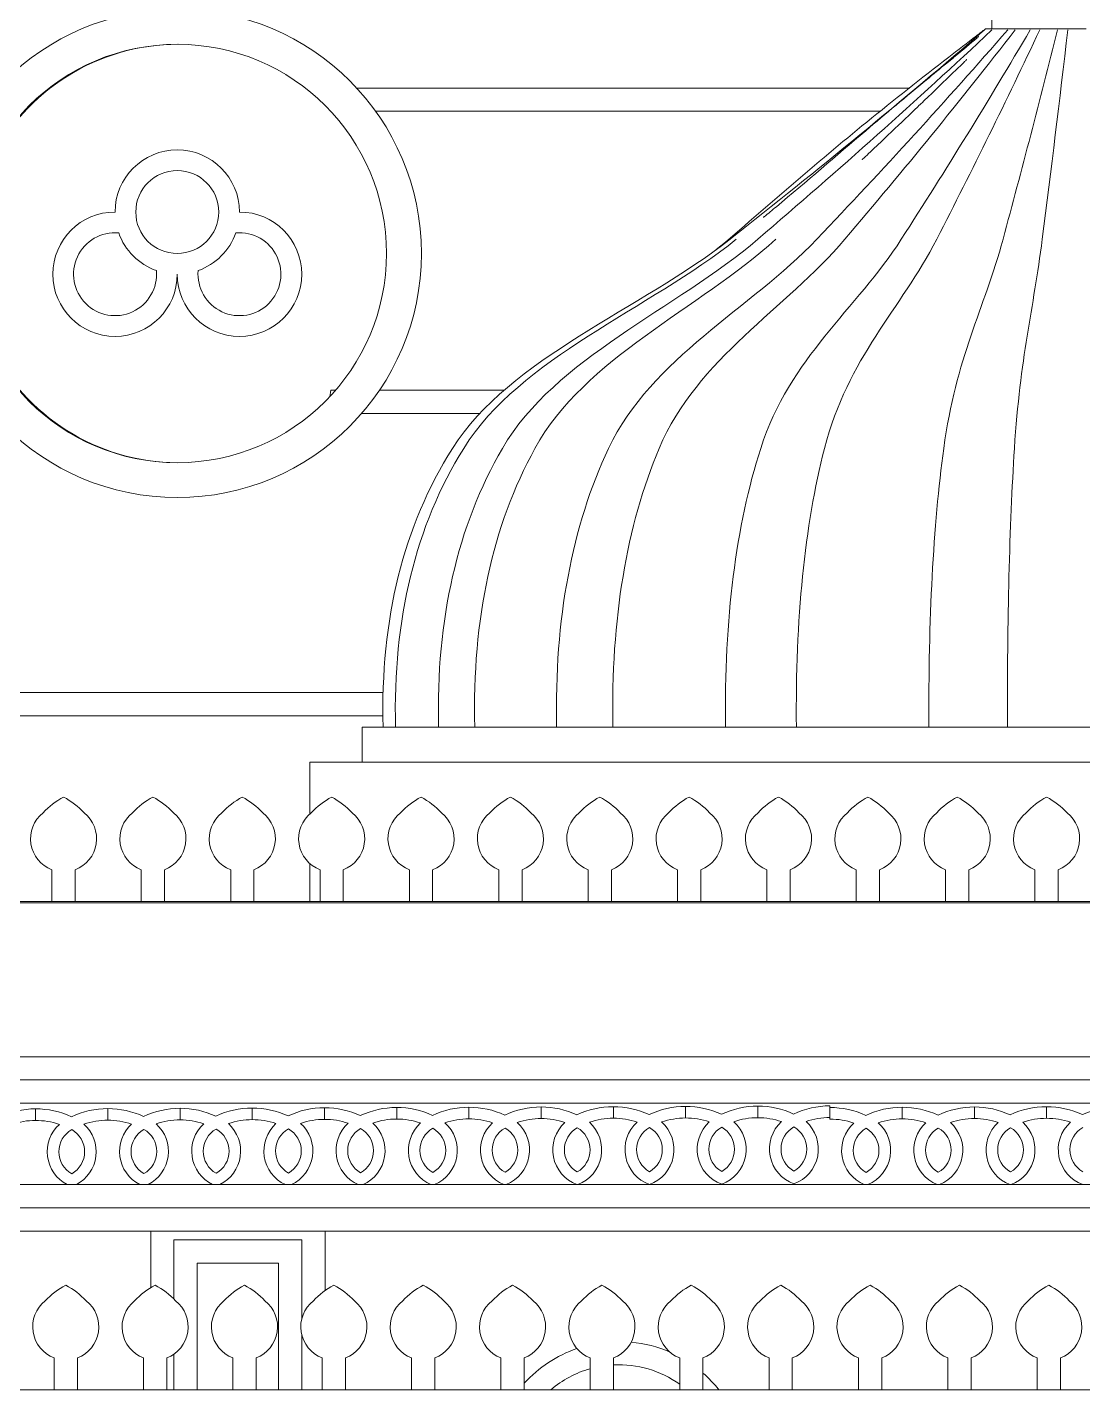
# Model space of a CAD drawing. Header units: inches. Extents: x -6210 to 141093, y -2740 to 21225.
# Drawn here: x 93671.2 to 93762, y 3374.3 to 3491.6 of the extents above; entities that cross this region are included whole.
import ezdxf

# ---------------------------------------------------------------- set-up
doc = ezdxf.new("R2010")
doc.units = ezdxf.units.IN
doc.header["$LTSCALE"] = 100
doc.header["$MEASUREMENT"] = 0
doc.layers.add('car area', color=53, linetype='Continuous')

msp = doc.modelspace()

# ---------------------------------------------------------------- linework, layer by layer
at = {"layer": 'car area', "linetype": 'Continuous', "lineweight": 0, "extrusion": (0, 1, 0)}
for p, q in [((93754.13917, 3491.43662), (93754.13917, 3540.52874)), ((93747.04126, 3486.33662), (93699.5203, 3486.33662)), ((93744.53467, 3484.33662), (93701.14832, 3484.33662)), ((93697.19144, 3459.77329), (93697.29377, 3460.33662)), ((93697.69926, 3460.33662), (93697.29377, 3460.33662)), ((93712.19358, 3460.33662), (93701.47179, 3460.33662)), ((93710.10094, 3458.33662), (93699.93583, 3458.33662)), ((93701.78582, 3434.33662), (93582.28068, 3434.33662)), ((93701.76835, 3432.33662), (93582.28068, 3432.33662)), ((93822.98603, 3431.33662), (93699.98603, 3431.33662)), ((93699.98603, 3428.33662), (93699.98603, 3431.33662)), ((93827.48603, 3428.33662), (93695.48603, 3428.33662)), ((93695.48603, 3423.88286), (93695.48603, 3428.33662)), ((93673.29853, 3416.33694), (93673.29853, 3419.08254)), ((93675.29853, 3419.08254), (93675.29853, 3416.33694)), ((93680.98603, 3416.33682), (93680.98603, 3419.08243)), ((93682.98603, 3419.08243), (93682.98603, 3416.33683)), ((93688.67353, 3416.33695), (93688.67353, 3419.08256)), ((93690.67353, 3419.08256), (93690.67353, 3416.33695)), ((93695.48603, 3416.33662), (93695.48603, 3419.60675)), ((93696.36103, 3416.33707), (93696.36103, 3419.08268)), ((93698.36103, 3419.08268), (93698.36103, 3416.33707)), ((93704.04853, 3416.33684), (93704.04853, 3419.08245)), ((93706.04853, 3419.08245), (93706.04853, 3416.33684)), ((93711.73603, 3416.33696), (93711.73603, 3419.08257)), ((93713.73603, 3419.08257), (93713.73603, 3416.33696)), ((93719.42353, 3416.33708), (93719.42353, 3419.08269)), ((93721.42353, 3419.08269), (93721.42353, 3416.33709)), ((93727.11103, 3416.33721), (93727.11103, 3419.08282)), ((93729.11103, 3419.08282), (93729.11103, 3416.33721)), ((93734.79853, 3416.33733), (93734.79853, 3419.08294)), ((93736.79853, 3419.08294), (93736.79853, 3416.33733)), ((93742.48603, 3416.33722), (93742.48603, 3419.08283)), ((93744.48603, 3419.08283), (93744.48603, 3416.33722)), ((93750.17353, 3416.33722), (93750.17353, 3419.08283)), ((93752.17353, 3419.08283), (93752.17353, 3416.33723)), ((93757.86103, 3416.33723), (93757.86103, 3419.08284)), ((93759.86103, 3419.08284), (93759.86103, 3416.33723)), ((94047.59647, 3416.33662), (93559.98603, 3416.33662)), ((93764.18042, 3416.22445), (93559.98603, 3416.22445)), ((93675.29853, 3416.33694), (93673.29853, 3416.33694)), ((93682.98603, 3416.33683), (93680.98603, 3416.33682)), ((93690.67353, 3416.33695), (93688.67353, 3416.33695)), ((93698.36103, 3416.33707), (93696.36103, 3416.33707)), ((93706.04853, 3416.33684), (93704.04853, 3416.33684)), ((93713.73603, 3416.33696), (93711.73603, 3416.33696)), ((93721.42353, 3416.33709), (93719.42353, 3416.33708)), ((93729.11103, 3416.33721), (93727.11103, 3416.33721)), ((93736.79853, 3416.33733), (93734.79853, 3416.33733)), ((93744.48603, 3416.33722), (93742.48603, 3416.33722)), ((93752.17353, 3416.33723), (93750.17353, 3416.33722)), ((93759.86103, 3416.33723), (93757.86103, 3416.33723)), ((93559.98603, 3402.99292), (93764.18042, 3402.99292)), ((93559.98603, 3400.99292), (93870.53764, 3400.99292)), ((93870.51779, 3398.99292), (93559.98603, 3398.99292)), ((93696.74329, 3398.60006), (93696.74329, 3397.6028)), ((93696.74329, 3397.6028), (93696.74329, 3398.60006)), ((93702.95539, 3398.62331), (93702.95539, 3397.62605)), ((93702.95539, 3397.62605), (93702.95539, 3398.62331)), ((93709.16749, 3398.64657), (93709.16749, 3397.64931)), ((93709.16749, 3397.64931), (93709.16749, 3398.64657)), ((93715.37959, 3398.66983), (93715.37959, 3397.67257)), ((93715.37959, 3397.67257), (93715.37959, 3398.66983)), ((93721.59169, 3398.69308), (93721.59169, 3397.69582)), ((93721.59169, 3397.69582), (93721.59169, 3398.69308)), ((93727.80379, 3398.71634), (93727.80379, 3397.71908)), ((93727.80379, 3397.71908), (93727.80379, 3398.71634)), ((93734.01589, 3398.7396), (93734.01589, 3397.74234)), ((93734.01589, 3397.74234), (93734.01589, 3398.7396)), ((93740.22799, 3398.76285), (93740.22799, 3397.76559)), ((93740.22799, 3397.62333), (93740.22799, 3398.62059)), ((93746.44009, 3398.64385), (93746.44009, 3397.64659)), ((93746.44009, 3397.64659), (93746.44009, 3398.64385)), ((93752.65219, 3398.6671), (93752.65219, 3397.66984)), ((93752.65219, 3397.66984), (93752.65219, 3398.6671)), ((93758.86429, 3398.69036), (93758.86429, 3397.6931)), ((93758.86429, 3397.6931), (93758.86429, 3398.69036)), ((93671.89489, 3398.50703), (93671.89489, 3397.50977)), ((93671.89489, 3397.50977), (93671.89489, 3398.50703)), ((93678.10699, 3398.53029), (93678.10699, 3397.53303)), ((93678.10699, 3397.53303), (93678.10699, 3398.53029)), ((93684.31909, 3398.55355), (93684.31909, 3397.55628)), ((93684.31909, 3397.55628), (93684.31909, 3398.55355)), ((93690.53119, 3398.5768), (93690.53119, 3397.57954)), ((93690.53119, 3397.57954), (93690.53119, 3398.5768)), ((93559.98603, 3391.99292), (93870.44832, 3391.99292)), ((93870.42847, 3389.99292), (93559.98603, 3389.99292)), ((93681.81606, 3387.99292), (93559.98603, 3387.99292)), ((93681.81606, 3383.12914), (93681.81606, 3387.99292)), ((93696.81606, 3387.99292), (93681.81606, 3387.99292)), ((93696.81606, 3387.99292), (93681.81606, 3387.99292)), ((93694.79386, 3387.22445), (93683.79386, 3387.22445)), ((93683.79386, 3387.22445), (93683.79386, 3382.12706)), ((93694.79386, 3380.45081), (93694.79386, 3387.22445)), ((93764.18042, 3387.99292), (93696.81606, 3387.99292)), ((93696.81606, 3387.99292), (93696.81606, 3382.88407)), ((93685.79386, 3385.22445), (93692.79386, 3385.22445)), ((93685.79386, 3374.33662), (93685.79386, 3385.22445)), ((93692.79386, 3385.22445), (93692.79386, 3374.33662)), ((93694.79386, 3374.33662), (93694.79386, 3379.03835)), ((93673.48603, 3374.33683), (93673.48603, 3377.08244)), ((93675.48603, 3377.08244), (93675.48603, 3374.33683)), ((93681.17353, 3374.33695), (93681.17353, 3377.08256)), ((93683.17353, 3377.08256), (93683.17353, 3374.33695)), ((93683.79386, 3377.40772), (93683.79386, 3374.33662)), ((93688.86103, 3374.33707), (93688.86103, 3377.08268)), ((93690.86103, 3377.08268), (93690.86103, 3374.33707)), ((93696.54853, 3374.33684), (93696.54853, 3377.08245)), ((93698.54853, 3377.08245), (93698.54853, 3374.33684)), ((93704.23603, 3374.33696), (93704.23603, 3377.08257)), ((93706.23603, 3377.08257), (93706.23603, 3374.33697)), ((93711.92353, 3374.33709), (93711.92353, 3377.0827)), ((93713.92353, 3377.0827), (93713.92353, 3374.33709)), ((93719.61103, 3374.33721), (93719.61103, 3377.08282)), ((93721.61103, 3377.08282), (93721.61103, 3374.33721)), ((93727.29853, 3374.33686), (93727.29853, 3377.08247)), ((93729.29853, 3377.08247), (93729.29853, 3374.33687)), ((93734.98603, 3374.33699), (93734.98603, 3377.0826)), ((93736.98603, 3377.0826), (93736.98603, 3374.33699)), ((93742.67353, 3374.33688), (93742.67353, 3377.08249)), ((93744.67353, 3377.08249), (93744.67353, 3374.33688)), ((93750.36103, 3374.337), (93750.36103, 3377.08261)), ((93752.36103, 3377.08261), (93752.36103, 3374.337)), ((93758.04853, 3374.33712), (93758.04853, 3377.08273)), ((93760.04853, 3377.08273), (93760.04853, 3374.33712)), ((93546.48603, 3374.33662), (94040.04758, 3374.33662)), ((93675.48603, 3374.33683), (93673.48603, 3374.33683)), ((93683.17353, 3374.33695), (93681.17353, 3374.33695)), ((93681.81606, 3374.33662), (93681.81606, 3374.33695)), ((93690.86103, 3374.33707), (93688.86103, 3374.33707)), ((93698.54853, 3374.33684), (93696.54853, 3374.33684)), ((93696.81606, 3374.33684), (93696.81606, 3374.33662)), ((93706.23603, 3374.33697), (93704.23603, 3374.33696)), ((93713.92353, 3374.33709), (93711.92353, 3374.33709)), ((93721.61103, 3374.33721), (93719.61103, 3374.33721)), ((93729.29853, 3374.33687), (93727.29853, 3374.33686)), ((93736.98603, 3374.33699), (93734.98603, 3374.33699)), ((93744.67353, 3374.33688), (93742.67353, 3374.33688)), ((93752.36103, 3374.337), (93750.36103, 3374.337)), ((93760.04853, 3374.33712), (93758.04853, 3374.33712))]:
    msp.add_line(p, q, dxfattribs=at)
at = {"layer": 'car area', "linetype": 'Continuous', "lineweight": 0}
for centre, radius in [((93684.07869, 3472.10438), 21), ((93684.07869, 3472.10438), 18), ((93684.07869, 3475.67179), 3.56742)]:
    msp.add_circle(centre, radius, dxfattribs=at)
for centre, radius, start, end in [((93684.17557, 3472.10412), 18, 90, 154.0818235), ((93684.07869, 3475.67179), 5.35112, 0, 180), ((93678.72757, 3470.32067), 5.35112, 90, 0), ((93689.42981, 3470.32067), 5.35112, 180, 90), ((93678.72757, 3470.32067), 3.56742, 85.0010783, 4.9989217), ((93684.07869, 3475.67179), 5.35112, 199.6253966, 250.3746034), ((93689.42981, 3470.32067), 3.56742, 175.0010783, 94.9989217), ((93684.07869, 3475.67179), 5.35112, 289.6253966, 340.3746034), ((93684.17557, 3472.10412), 18, 205.9181765, 269.6916133), ((93677.21987, 3419.70016), 6.34226, 117.4268136, 137.6041199), ((93671.37718, 3419.70016), 6.34226, 42.3958801, 62.5731864), ((93684.90737, 3419.70005), 6.34226, 117.4268136, 137.6041199), ((93679.06468, 3419.70005), 6.34226, 42.3958801, 62.5731864), ((93692.59487, 3419.70017), 6.34226, 117.4268136, 137.6041199), ((93686.75218, 3419.70017), 6.34226, 42.3958801, 62.5731864), ((93700.28237, 3419.70029), 6.34226, 117.4268136, 137.6041199), ((93694.43968, 3419.70029), 6.34226, 42.3958801, 62.5731864), ((93707.96987, 3419.70006), 6.34226, 117.4268136, 137.6041199), ((93702.12718, 3419.70006), 6.34226, 42.3958801, 62.5731864), ((93715.65737, 3419.70019), 6.34226, 117.4268136, 137.6041199), ((93709.81468, 3419.70019), 6.34226, 42.3958801, 62.5731864), ((93723.34487, 3419.70031), 6.34226, 117.4268136, 137.6041199), ((93717.50218, 3419.70031), 6.34226, 42.3958801, 62.5731864), ((93731.03237, 3419.70043), 6.34226, 117.4268136, 137.6041199), ((93725.18968, 3419.70043), 6.34226, 42.3958801, 62.5731864), ((93738.71987, 3419.70055), 6.34226, 117.4268136, 137.6041199), ((93732.87718, 3419.70055), 6.34226, 42.3958801, 62.5731864), ((93746.40737, 3419.70044), 6.34226, 117.4268136, 137.6041199), ((93740.56468, 3419.70044), 6.34226, 42.3958801, 62.5731864), ((93754.09487, 3419.70045), 6.34226, 117.4268136, 137.6041199), ((93748.25218, 3419.70045), 6.34226, 42.3958801, 62.5731864), ((93761.78237, 3419.70045), 6.34226, 117.4268136, 137.6041199), ((93755.93968, 3419.70045), 6.34226, 42.3958801, 62.5731864), ((93674.29853, 3421.74467), 2.84375, 128.2985857, 249.4118283), ((93674.29853, 3421.74467), 2.84375, 290.588166, 51.7014143), ((93681.98603, 3421.74456), 2.84375, 128.2985857, 249.4118283), ((93681.98603, 3421.74456), 2.84375, 290.588166, 51.7014143), ((93689.67353, 3421.74468), 2.84375, 128.2985857, 249.4118283), ((93689.67353, 3421.74468), 2.84375, 290.588166, 51.7014143), ((93697.36103, 3421.7448), 2.84375, 128.2985857, 249.4118283), ((93697.36103, 3421.7448), 2.84375, 290.588166, 51.7014143), ((93705.04853, 3421.74458), 2.84375, 128.2985857, 249.4118283), ((93705.04853, 3421.74458), 2.84375, 290.588166, 51.7014143), ((93712.73603, 3421.7447), 2.84375, 128.2985857, 249.4118283), ((93712.73603, 3421.7447), 2.84375, 290.588166, 51.7014143), ((93720.42353, 3421.74482), 2.84375, 128.2985857, 249.4118283), ((93720.42353, 3421.74482), 2.84375, 290.588166, 51.7014143), ((93728.11103, 3421.74494), 2.84375, 128.2985857, 249.4118283), ((93728.11103, 3421.74494), 2.84375, 290.588166, 51.7014143), ((93735.79853, 3421.74506), 2.84375, 128.2985857, 249.4118283), ((93735.79853, 3421.74506), 2.84375, 290.588166, 51.7014143), ((93743.48603, 3421.74495), 2.84375, 128.2985857, 249.4118283), ((93743.48603, 3421.74495), 2.84375, 290.588166, 51.7014143), ((93751.17353, 3421.74496), 2.84375, 128.2985857, 249.4118283), ((93751.17353, 3421.74496), 2.84375, 290.588166, 51.7014143), ((93758.86103, 3421.74496), 2.84375, 128.2985857, 249.4118283), ((93758.86103, 3421.74496), 2.84375, 290.588166, 51.7014143), ((93696.74329, 3391.2779), 7.32216, 90, 115.3146468), ((93696.74329, 3391.2779), 7.32216, 65.1143541, 90), ((93702.95539, 3391.30116), 7.32216, 90, 115.3146468), ((93702.95539, 3391.30116), 7.32216, 65.1143541, 90), ((93709.16749, 3391.32441), 7.32216, 90, 115.3146468), ((93709.16749, 3391.32441), 7.32216, 65.1143541, 90), ((93715.37959, 3391.34767), 7.32216, 90, 115.3146468), ((93715.37959, 3391.34767), 7.32216, 65.1143541, 90), ((93721.59169, 3391.37093), 7.32216, 90, 115.3146468), ((93721.59169, 3391.37093), 7.32216, 65.1143541, 90), ((93727.80379, 3391.39418), 7.32216, 90, 115.3146468), ((93727.80379, 3391.39418), 7.32216, 65.1143541, 90), ((93734.01589, 3391.41744), 7.32216, 90, 115.3146468), ((93734.01589, 3391.41744), 7.32216, 65.1143541, 90), ((93740.22799, 3391.4407), 7.32216, 90, 115.3146468), ((93740.22799, 3391.29843), 7.32216, 65.1143541, 90), ((93746.44009, 3391.32169), 7.32216, 90, 115.3146468), ((93746.44009, 3391.32169), 7.32216, 65.1143541, 90), ((93752.65219, 3391.34495), 7.32216, 90, 115.3146468), ((93752.65219, 3391.34495), 7.32216, 65.1143541, 90), ((93758.86429, 3391.3682), 7.32216, 90, 115.3146468), ((93758.86429, 3391.3682), 7.32216, 65.1143541, 90), ((93765.07639, 3391.39146), 7.32216, 90, 115.3146468), ((93671.89489, 3391.18487), 7.32216, 90, 115.3146468), ((93671.897, 3391.17317), 6.3366, 90.0190987, 108.9756396), ((93671.89489, 3391.18487), 7.32216, 65.1143541, 90), ((93671.897, 3391.17317), 6.3366, 71.2319189, 90.0190987), ((93678.10699, 3391.20813), 7.32216, 90, 115.3146468), ((93678.1091, 3391.19643), 6.3366, 90.0190987, 108.9756396), ((93678.10699, 3391.20813), 7.32216, 65.1143541, 90), ((93678.1091, 3391.19643), 6.3366, 71.2319189, 90.0190987), ((93684.31909, 3391.23139), 7.32216, 90, 115.3146468), ((93684.3212, 3391.21969), 6.3366, 90.0190987, 108.9756396), ((93684.31909, 3391.23139), 7.32216, 65.1143541, 90), ((93684.3212, 3391.21969), 6.3366, 71.2319189, 90.0190987), ((93690.53119, 3391.25464), 7.32216, 90, 115.3146468), ((93690.5333, 3391.24294), 6.3366, 90.0190987, 108.9756396), ((93690.53119, 3391.25464), 7.32216, 65.1143541, 90), ((93690.5333, 3391.24294), 6.3366, 71.2319189, 90.0190987), ((93696.7454, 3391.2662), 6.3366, 90.0190987, 108.9756396), ((93696.7454, 3391.2662), 6.3366, 71.2319189, 90.0190987), ((93702.9575, 3391.28946), 6.3366, 90.0190987, 108.9756396), ((93702.9575, 3391.28946), 6.3366, 71.2319189, 90.0190987), ((93709.1696, 3391.31271), 6.3366, 90.0190987, 108.9756396), ((93709.1696, 3391.31271), 6.3366, 71.2319189, 90.0190987), ((93715.3817, 3391.33597), 6.3366, 90.0190987, 108.9756396), ((93715.3817, 3391.33597), 6.3366, 71.2319189, 90.0190987), ((93721.5938, 3391.35923), 6.3366, 90.0190987, 108.9756396), ((93721.5938, 3391.35923), 6.3366, 71.2319189, 90.0190987), ((93727.8059, 3391.38248), 6.3366, 90.0190987, 108.9756396), ((93727.8059, 3391.38248), 6.3366, 71.2319189, 90.0190987), ((93734.018, 3391.40574), 6.3366, 90.0190987, 108.9756396), ((93734.018, 3391.40574), 6.3366, 71.2319189, 90.0190987), ((93740.2301, 3391.429), 6.3366, 90.0190987, 108.9756396), ((93740.2301, 3391.28673), 6.3366, 71.2319189, 90.0190987), ((93746.4422, 3391.30999), 6.3366, 90.0190987, 108.9756396), ((93746.4422, 3391.30999), 6.3366, 71.2319189, 90.0190987), ((93752.6543, 3391.33324), 6.3366, 90.0190987, 108.9756396), ((93752.6543, 3391.33324), 6.3366, 71.2319189, 90.0190987), ((93758.8664, 3391.3565), 6.3366, 90.0190987, 108.9756396), ((93758.8664, 3391.3565), 6.3366, 71.2319189, 90.0190987), ((93676.08461, 3394.81559), 3.18973, 132.3525343, 242.2426412), ((93676.08461, 3394.81559), 2.18973, 119.6625692, 240.3374308), ((93673.91726, 3394.81559), 2.18973, 299.6625692, 60.3374308), ((93673.91726, 3394.81559), 3.18973, 297.7573588, 48.0713122), ((93682.29671, 3394.83885), 3.18973, 132.3525343, 243.1534137), ((93682.29671, 3394.83885), 2.18973, 119.6625692, 240.3374308), ((93680.12936, 3394.83885), 2.18973, 299.6625692, 60.3374308), ((93680.12936, 3394.83885), 3.18973, 296.8465863, 48.0713122), ((93688.50881, 3394.86211), 3.18973, 132.3525343, 244.0937355), ((93688.50881, 3394.86211), 2.18973, 119.6625692, 240.3374308), ((93686.34146, 3394.86211), 2.18973, 299.6625692, 60.3374308), ((93686.34146, 3394.86211), 3.18973, 295.9062645, 48.0713122), ((93694.72091, 3394.88536), 3.18973, 132.3525343, 245.0669652), ((93694.72091, 3394.88536), 2.18973, 119.6625692, 240.3374308), ((93692.55356, 3394.88536), 2.18973, 299.6625692, 60.3374308), ((93692.55356, 3394.88536), 3.18973, 294.9330348, 48.0713122), ((93700.93301, 3394.90862), 3.18973, 132.3525343, 246.0771349), ((93700.93301, 3394.90862), 2.18973, 119.6625692, 240.3374308), ((93698.76566, 3394.90862), 2.18973, 299.6625692, 60.3374308), ((93698.76566, 3394.90862), 3.18973, 293.9228651, 48.0713122), ((93707.14511, 3394.93188), 3.18973, 132.3525343, 247.1291554), ((93707.14511, 3394.93188), 2.18973, 119.6625692, 240.3374308), ((93704.97776, 3394.93188), 2.18973, 299.6625692, 60.3374308), ((93704.97776, 3394.93188), 3.18973, 292.8708446, 48.0713122), ((93713.35721, 3394.95513), 3.18973, 132.3525343, 248.2291104), ((93713.35721, 3394.95513), 2.18973, 119.6625692, 240.3374308), ((93711.18986, 3394.95513), 2.18973, 299.6625692, 60.3374308), ((93711.18986, 3394.95513), 3.18973, 291.7708896, 48.0713122), ((93719.56931, 3394.97839), 3.18973, 132.3525343, 249.3846892), ((93719.56931, 3394.97839), 2.18973, 119.6625692, 240.3374308), ((93717.40196, 3394.97839), 2.18973, 299.6625692, 60.3374308), ((93717.40196, 3394.97839), 3.18973, 290.6153108, 48.0713122), ((93725.78142, 3395.00165), 3.18973, 132.3525343, 250.1389957), ((93725.78142, 3395.00165), 2.18973, 119.6625692, 240.3374308), ((93723.61406, 3395.00165), 3.18973, 289.8610043, 48.0713122), ((93723.61406, 3395.00165), 2.18973, 299.6625692, 60.3374308), ((93731.99352, 3395.0249), 3.18973, 132.3525343, 250.1389957), ((93731.99352, 3395.0249), 2.18973, 119.6625692, 240.3374308), ((93729.82616, 3395.0249), 3.18973, 289.8610043, 48.0713122), ((93729.82616, 3395.0249), 2.18973, 299.6625692, 60.3374308), ((93738.20562, 3395.04816), 3.18973, 132.3525343, 250.1389957), ((93738.20562, 3395.04816), 2.18973, 119.6625692, 240.3374308), ((93736.03826, 3395.04816), 3.18973, 289.8610043, 48.0713122), ((93736.03826, 3395.04816), 2.18973, 299.6625692, 60.3374308), ((93744.41772, 3394.92915), 3.18973, 132.3525343, 247.0035464), ((93744.41772, 3394.92915), 2.18973, 119.6625692, 240.3374308), ((93742.25036, 3394.92915), 2.18973, 299.6625692, 60.3374308), ((93742.25036, 3394.92915), 3.18973, 292.9964536, 48.0713122), ((93750.62982, 3394.95241), 3.18973, 132.3525343, 248.0975233), ((93750.62982, 3394.95241), 2.18973, 119.6625692, 240.3374308), ((93748.46247, 3394.95241), 2.18973, 299.6625692, 60.3374308), ((93748.46247, 3394.95241), 3.18973, 291.9024767, 48.0713122), ((93756.84192, 3394.97567), 3.18973, 132.3525343, 249.2461213), ((93756.84192, 3394.97567), 2.18973, 119.6625692, 240.3374308), ((93754.67457, 3394.97567), 2.18973, 299.6625692, 60.3374308), ((93754.67457, 3394.97567), 3.18973, 290.7538787, 48.0713122), ((93763.05402, 3394.99892), 3.18973, 132.3525343, 250.1389957), ((93763.05402, 3394.99892), 2.18973, 119.6625692, 240.3374308), ((93677.40737, 3377.70005), 6.34226, 117.4268136, 137.6041199), ((93671.56468, 3377.70005), 6.34226, 42.3958801, 62.5731864), ((93685.09487, 3377.70017), 6.34226, 117.4268136, 137.6041199), ((93679.25218, 3377.70017), 6.34226, 42.3958801, 62.5731864), ((93692.78237, 3377.70029), 6.34226, 117.4268136, 137.6041199), ((93686.93968, 3377.70029), 6.34226, 42.3958801, 62.5731864), ((93700.46987, 3377.70007), 6.34226, 117.4268136, 137.6041199), ((93694.62718, 3377.70007), 6.34226, 42.3958801, 62.5731864), ((93708.15737, 3377.70019), 6.34226, 117.4268136, 137.6041199), ((93702.31468, 3377.70019), 6.34226, 42.3958801, 62.5731864), ((93715.84487, 3377.70031), 6.34226, 117.4268136, 137.6041199), ((93710.00218, 3377.70031), 6.34226, 42.3958801, 62.5731864), ((93723.53237, 3377.70043), 6.34226, 117.4268136, 137.6041199), ((93717.68968, 3377.70043), 6.34226, 42.3958801, 62.5731864), ((93731.21987, 3377.70009), 6.34226, 117.4268136, 137.6041199), ((93725.37718, 3377.70009), 6.34226, 42.3958801, 62.5731864), ((93738.90737, 3377.70021), 6.34226, 117.4268136, 137.6041199), ((93733.06468, 3377.70021), 6.34226, 42.3958801, 62.5731864), ((93746.59487, 3377.7001), 6.34226, 117.4268136, 137.6041199), ((93740.75218, 3377.7001), 6.34226, 42.3958801, 62.5731864), ((93754.28237, 3377.70022), 6.34226, 117.4268136, 137.6041199), ((93748.43968, 3377.70022), 6.34226, 42.3958801, 62.5731864), ((93761.96987, 3377.70034), 6.34226, 117.4268136, 137.6041199), ((93756.12718, 3377.70034), 6.34226, 42.3958801, 62.5731864), ((93674.48603, 3379.74456), 2.84375, 128.2985857, 249.4118283), ((93674.48603, 3379.74456), 2.84375, 290.588166, 51.7014143), ((93682.17353, 3379.74468), 2.84375, 128.2985857, 249.4118283), ((93682.17353, 3379.74468), 2.84375, 290.588166, 51.7014143), ((93689.86103, 3379.74481), 2.84375, 128.2985857, 249.4118283), ((93689.86103, 3379.74481), 2.84375, 290.588166, 51.7014143), ((93697.54853, 3379.74458), 2.84375, 128.2985857, 249.4118283), ((93697.54853, 3379.74458), 2.84375, 290.588166, 51.7014143), ((93705.23603, 3379.7447), 2.84375, 128.2985857, 249.4118283), ((93705.23603, 3379.7447), 2.84375, 290.588166, 51.7014143), ((93712.92353, 3379.74482), 2.84375, 128.2985857, 249.4118283), ((93712.92353, 3379.74482), 2.84375, 290.588166, 51.7014143), ((93720.61103, 3379.74494), 2.84375, 128.2985857, 249.4118283), ((93720.61103, 3379.74494), 2.84375, 290.588166, 51.7014143), ((93728.29853, 3379.7446), 2.84375, 128.2985857, 249.4118283), ((93728.29853, 3379.7446), 2.84375, 290.588166, 51.7014143), ((93735.98603, 3379.74472), 2.84375, 128.2985857, 249.4118283), ((93735.98603, 3379.74472), 2.84375, 290.588166, 51.7014143), ((93743.67353, 3379.74461), 2.84375, 128.2985857, 249.4118283), ((93743.67353, 3379.74461), 2.84375, 290.588166, 51.7014143), ((93751.36103, 3379.74473), 2.84375, 128.2985857, 249.4118283), ((93751.36103, 3379.74473), 2.84375, 290.588166, 51.7014143), ((93759.04853, 3379.74486), 2.84375, 128.2985857, 249.4118283), ((93759.04853, 3379.74486), 2.84375, 290.588166, 51.7014143), ((93722.05917, 3367.48954), 11, 109.095887, 137.69765), ((93722.05917, 3367.48954), 11, 66.3575639, 84.3821451), ((93722.05917, 3367.48954), 9, 54.398004, 92.8541252), ((93722.05917, 3367.48954), 9, 105.7842348, 130.4664444), ((93722.05917, 3367.48954), 11, 38.4961045, 48.8430662), ((93722.05917, 3367.48954), 11, 141.5007845, 141.5038955), ((93722.05917, 3367.48954), 9, 49.5335556, 49.5359604)]:
    msp.add_arc(centre, radius, start, end, dxfattribs=at)
for points, knots in [([(93730.44475, 3472.43355), (93734.7667, 3476.08478), (93738.99458, 3479.84907), (93745.72021, 3485.30124), (93748.0727, 3487.16376), (93751.2348, 3489.61377), (93752.02744, 3490.22348), (93753.08703, 3491.03284), (93753.35216, 3491.23488), (93753.61751, 3491.43662)], [0.257026152, 0.257026152, 0.257026152, 0.257026152, 17.230385114, 17.230385114, 26.230892985, 26.230892985, 29.23090992, 29.23090992, 30.230910526, 30.230910526, 30.230910526, 30.230910526]), ([(93753.64222, 3491.43662), (93753.63989, 3491.43662), (93753.63294, 3491.43662), (93753.62157, 3491.43662), (93753.61829, 3491.43662), (93753.61755, 3491.43662), (93753.61751, 3491.43662), (93753.61751, 3491.43662)], [0, 0, 0, 0, 0.1417176974, 0.1417176974, 0.2908753538, 0.2908753538, 0.3092899747, 0.3092899747, 0.3092899747, 0.3092899747]), ([(93753.78282, 3491.43662), (93753.75097, 3491.43662), (93753.72331, 3491.43662), (93753.67641, 3491.43662), (93753.65719, 3491.43662), (93753.64222, 3491.43662)], [0.0089928903, 0.0089928903, 0.0089928903, 0.0089928903, 0.4586678634, 0.4586678634, 0.9083428367, 0.9083428367, 0.9083428367, 0.9083428367]), ([(93754.26942, 3491.43662), (93754.25263, 3491.43662), (93754.20885, 3491.43662), (93754.11055, 3491.43662), (93754.06414, 3491.43662), (93753.98981, 3491.43662), (93753.96167, 3491.43662), (93753.90366, 3491.43662), (93753.87505, 3491.43662), (93753.81862, 3491.43662), (93753.79574, 3491.43662), (93753.78282, 3491.43662)], [0, 0, 0, 0, 0.1417176978, 0.1417176978, 0.2908753547, 0.2908753547, 0.3881691644, 0.3881691644, 0.4983684046, 0.4983684046, 0.6050443036, 0.6050443036, 0.6050443036, 0.6050443036]), ([(93754.67747, 3491.43662), (93754.60192, 3491.43662), (93754.53007, 3491.43662), (93754.39397, 3491.43662), (93754.32975, 3491.43662), (93754.26942, 3491.43662)], [0.0089928902, 0.0089928902, 0.0089928902, 0.0089928902, 0.4586678637, 0.4586678637, 0.9083428372, 0.9083428372, 0.9083428372, 0.9083428372]), ([(93755.60304, 3491.43662), (93755.57342, 3491.43662), (93755.49711, 3491.43662), (93755.32149, 3491.43662), (93755.2365, 3491.43662), (93755.0962, 3491.43662), (93755.04196, 3491.43662), (93754.92771, 3491.43662), (93754.86988, 3491.43662), (93754.7531, 3491.43662), (93754.70447, 3491.43662), (93754.67747, 3491.43662)], [0, 0, 0, 0, 0.1417176975, 0.1417176975, 0.290875354, 0.290875354, 0.3881691635, 0.3881691635, 0.4983684033, 0.4983684033, 0.605044302, 0.605044302, 0.605044302, 0.605044302]), ([(93756.23858, 3491.43662), (93756.12673, 3491.43662), (93756.01774, 3491.43662), (93755.80576, 3491.43662), (93755.70281, 3491.43662), (93755.60304, 3491.43662)], [0.0089928902, 0.0089928902, 0.0089928902, 0.0089928902, 0.4586678639, 0.4586678639, 0.9083428376, 0.9083428376, 0.9083428376, 0.9083428376]), ([(93757.51252, 3491.43662), (93757.47298, 3491.43662), (93757.3716, 3491.43662), (93757.13587, 3491.43662), (93757.02061, 3491.43662), (93756.82807, 3491.43662), (93756.75305, 3491.43662), (93756.59374, 3491.43662), (93756.51234, 3491.43662), (93756.34665, 3491.43662), (93756.27703, 3491.43662), (93756.23858, 3491.43662)], [0, 0, 0, 0, 0.1417176977, 0.1417176977, 0.2908753545, 0.2908753545, 0.388169164, 0.388169164, 0.4983684038, 0.4983684038, 0.6050443025, 0.6050443025, 0.6050443025, 0.6050443025]), ([(93758.31336, 3491.43662), (93758.17614, 3491.43662), (93758.04067, 3491.43662), (93757.77356, 3491.43662), (93757.64198, 3491.43662), (93757.51252, 3491.43662)], [0.0089928902, 0.0089928902, 0.0089928902, 0.0089928902, 0.4586678637, 0.4586678637, 0.9083428371, 0.9083428371, 0.9083428371, 0.9083428371]), ([(93759.81096, 3491.43662), (93759.76537, 3491.43662), (93759.64885, 3491.43662), (93759.37606, 3491.43662), (93759.24182, 3491.43662), (93759.0159, 3491.43662), (93758.92744, 3491.43662), (93758.73866, 3491.43662), (93758.64166, 3491.43662), (93758.44327, 3491.43662), (93758.35948, 3491.43662), (93758.31336, 3491.43662)], [0, 0, 0, 0, 0.1417176977, 0.1417176977, 0.2908753545, 0.2908753545, 0.3881691641, 0.3881691641, 0.498368404, 0.498368404, 0.6050443028, 0.6050443028, 0.6050443028, 0.6050443028]), ([(93760.69869, 3491.43662), (93760.54955, 3491.43662), (93760.40087, 3491.43662), (93760.10477, 3491.43662), (93759.95743, 3491.43662), (93759.81096, 3491.43662)], [0.0089928903, 0.0089928903, 0.0089928903, 0.0089928903, 0.4586678638, 0.4586678638, 0.9083428373, 0.9083428373, 0.9083428373, 0.9083428373]), ([(93762.27336, 3491.43662), (93762.22618, 3491.43662), (93762.10592, 3491.43662), (93761.8228, 3491.43662), (93761.68272, 3491.43662), (93761.44552, 3491.43662), (93761.35227, 3491.43662), (93761.15251, 3491.43662), (93761.04941, 3491.43662), (93760.83775, 3491.43662), (93760.74798, 3491.43662), (93760.69869, 3491.43662)], [0, 0, 0, 0, 0.1417176976, 0.1417176976, 0.2908753542, 0.2908753542, 0.3881691637, 0.3881691637, 0.4983684036, 0.4983684036, 0.6050443022, 0.6050443022, 0.6050443022, 0.6050443022]), ([(93734.50133, 3475.21242), (93734.50237, 3475.21327), (93734.50341, 3475.21411), (93734.50863, 3475.21832), (93734.5128, 3475.2217), (93734.53346, 3475.23841), (93734.54995, 3475.25176), (93734.91805, 3475.54999), (93735.26667, 3475.83685), (93738.20051, 3478.27734), (93740.76696, 3480.52488), (93745.04256, 3484.14874), (93746.78638, 3485.60788), (93749.10774, 3487.52642), (93749.6877, 3488.00383), (93750.45722, 3488.63637), (93750.64927, 3488.79416), (93750.90453, 3489.00397), (93750.96828, 3489.05638), (93751.66983, 3489.63324), (93752.29975, 3490.14741), (93752.92468, 3490.68633), (93752.95319, 3490.711), (93752.99243, 3490.7451), (93753.00314, 3490.75441), (93753.02131, 3490.77024), (93753.02876, 3490.77674), (93753.03809, 3490.78489), (93753.03995, 3490.78652), (93753.04188, 3490.7882), (93753.04194, 3490.78825), (93753.042, 3490.7883)], [0, 0, 0, 0, 0.004035211, 0.004035211, 0.020176057, 0.020176057, 0.084043078, 0.084043078, 1.446600854, 1.446600854, 11.57575838, 11.57575838, 18.551093682, 18.551093682, 20.875667453, 20.875667453, 21.650457772, 21.650457772, 21.908712974, 21.908712974, 24.49617403, 24.49617403, 24.619915899, 24.619915899, 24.666318908, 24.666318908, 24.698600679, 24.698600679, 24.706671103, 24.706671103, 24.706923303, 24.706923303, 24.706923303, 24.706923303]), ([(93742.98472, 3480.16606), (93742.98489, 3480.16622), (93742.98507, 3480.16639), (93742.9856, 3480.16688), (93742.98595, 3480.16721), (93742.98701, 3480.1682), (93742.98771, 3480.16886), (93742.99405, 3480.17481), (93742.99969, 3480.18009), (93743.01342, 3480.19297), (93743.02151, 3480.20055), (93743.20225, 3480.37003), (93743.37468, 3480.53208), (93744.00598, 3481.12655), (93744.46321, 3481.55939), (93745.71934, 3482.7528), (93746.51286, 3483.51135), (93747.55889, 3484.51357), (93747.81941, 3484.76339), (93748.16549, 3485.09548), (93748.2519, 3485.17842), (93749.20149, 3486.09009), (93750.0542, 3486.9099), (93751.11706, 3487.93898), (93751.33789, 3488.15325), (93751.64085, 3488.44822), (93751.72341, 3488.52871), (93751.83688, 3488.63949), (93751.86782, 3488.66971), (93751.92196, 3488.72263), (93751.94516, 3488.74531), (93751.97358, 3488.77311), (93751.9788, 3488.77822), (93751.98467, 3488.78396), (93751.98532, 3488.7846), (93751.98614, 3488.7854), (93751.9863, 3488.78556), (93751.98654, 3488.7858), (93751.98663, 3488.78588), (93751.98671, 3488.78596)], [0, 0, 0, 0, 0.000765699, 0.000765699, 0.002297098, 0.002297098, 0.005359895, 0.005359895, 0.029862272, 0.029862272, 0.065046047, 0.065046047, 0.815634221, 0.815634221, 2.817283053, 2.817283053, 6.34652442, 6.34652442, 7.522672346, 7.522672346, 7.914711605, 7.914711605, 11.836218718, 11.836218718, 12.869042196, 12.869042196, 13.256348596, 13.256348596, 13.401588478, 13.401588478, 13.51051839, 13.51051839, 13.535020767, 13.535020767, 13.538083564, 13.538083564, 13.538849264, 13.538849264, 13.539232113, 13.539232113, 13.539232113, 13.539232113]), ([(93701.78603, 3431.33662), (93701.54184, 3440.65391), (93703.53184, 3448.65391), (93712.68013, 3463.12661), (93723.96271, 3467.29789), (93731.63603, 3473.33662)], [0, 0, 0, 0, 0.3015116483, 0.3015116483, 0.6529817307, 0.6529817307, 0.6529817307, 0.6529817307]), ([(93702.85617, 3431.33662), (93702.61636, 3440.65391), (93704.57069, 3448.65391), (93713.55499, 3463.12661), (93724.63532, 3467.29789), (93732.1711, 3473.33662)], [0, 0, 0, 0, 0.3015116483, 0.3015116483, 0.6529817307, 0.6529817307, 0.6529817307, 0.6529817307]), ([(93706.55974, 3431.33662), (93706.33508, 3440.65391), (93708.16595, 3448.65391), (93716.58273, 3463.12661), (93726.96313, 3467.29789), (93734.02288, 3473.33662)], [0, 0, 0, 0, 0.3015116483, 0.3015116483, 0.6529817307, 0.6529817307, 0.6529817307, 0.6529817307]), ([(93709.66541, 3431.33662), (93709.45346, 3440.65391), (93711.18081, 3448.65391), (93719.12168, 3463.12661), (93728.91515, 3467.29789), (93735.57572, 3473.33662)], [0, 0, 0, 0, 0.3015116483, 0.3015116483, 0.6529817307, 0.6529817307, 0.6529817307, 0.6529817307]), ([(93716.71001, 3431.33662), (93716.52687, 3440.65391), (93718.01941, 3448.65391), (93724.88077, 3463.12661), (93733.3429, 3467.29789), (93739.09802, 3473.33662)], [0, 0, 0, 0, 0.3015116483, 0.3015116483, 0.6529817307, 0.6529817307, 0.6529817307, 0.6529817307]), ([(93721.54722, 3431.33662), (93721.38386, 3440.65391), (93722.71515, 3448.65391), (93728.83528, 3463.12661), (93736.38323, 3467.29789), (93741.51662, 3473.33662)], [0, 0, 0, 0, 0.3015116483, 0.3015116483, 0.6529817307, 0.6529817307, 0.6529817307, 0.6529817307]), ([(93731.24328, 3431.33662), (93731.11958, 3440.65391), (93732.12767, 3448.65391), (93736.762, 3463.12661), (93742.47751, 3467.29789), (93746.36465, 3473.33662)], [0, 0, 0, 0, 0.3015116483, 0.3015116483, 0.6529817307, 0.6529817307, 0.6529817307, 0.6529817307]), ([(93737.33851, 3431.33662), (93737.23974, 3440.65391), (93738.04466, 3448.65391), (93741.74497, 3463.12661), (93746.30856, 3467.29789), (93749.41227, 3473.33662)], [0, 0, 0, 0, 0.3015116483, 0.3015116483, 0.6529817307, 0.6529817307, 0.6529817307, 0.6529817307]), ([(93748.73691, 3431.33662), (93748.68477, 3440.65391), (93749.10974, 3448.65391), (93751.06338, 3463.12661), (93753.47281, 3467.29789), (93755.11147, 3473.33662)], [0, 0, 0, 0, 0.3015116483, 0.3015116483, 0.6529817307, 0.6529817307, 0.6529817307, 0.6529817307]), ([(93755.49353, 3431.33662), (93755.46902, 3440.65391), (93755.66877, 3448.65391), (93756.58705, 3463.12661), (93757.71956, 3467.29789), (93758.48978, 3473.33662)], [0, 0, 0, 0, 0.3015116483, 0.3015116483, 0.6529817307, 0.6529817307, 0.6529817307, 0.6529817307])]:
    msp.add_open_spline(points, degree=3, knots=knots, dxfattribs=at)
for points in [[(93731.63603, 3473.33662), (93739.21216, 3479.29886), (93746.50882, 3485.29886), (93753.52603, 3491.33662)], [(93734.02288, 3473.33662), (93740.99321, 3479.29886), (93747.70642, 3485.29886), (93754.16252, 3491.33662)], [(93739.09802, 3473.33662), (93744.78025, 3479.29886), (93750.25287, 3485.29886), (93755.51589, 3491.33662)], [(93741.51662, 3473.33662), (93746.58499, 3479.29886), (93751.4664, 3485.29886), (93756.16085, 3491.33662)], [(93746.36465, 3473.33662), (93750.20256, 3479.29886), (93753.89889, 3485.29886), (93757.45366, 3491.33662)], [(93749.41227, 3473.33662), (93752.47667, 3479.29886), (93755.42803, 3485.29886), (93758.26636, 3491.33662)], [(93755.11147, 3473.33662), (93756.72938, 3479.29886), (93758.2876, 3485.29886), (93759.78615, 3491.33662)], [(93758.48978, 3473.33662), (93759.25025, 3479.29886), (93759.98266, 3485.29886), (93760.68703, 3491.33662)]]:
    msp.add_open_spline(points, degree=3, dxfattribs=at)

doc.saveas('drawing.dxf')
